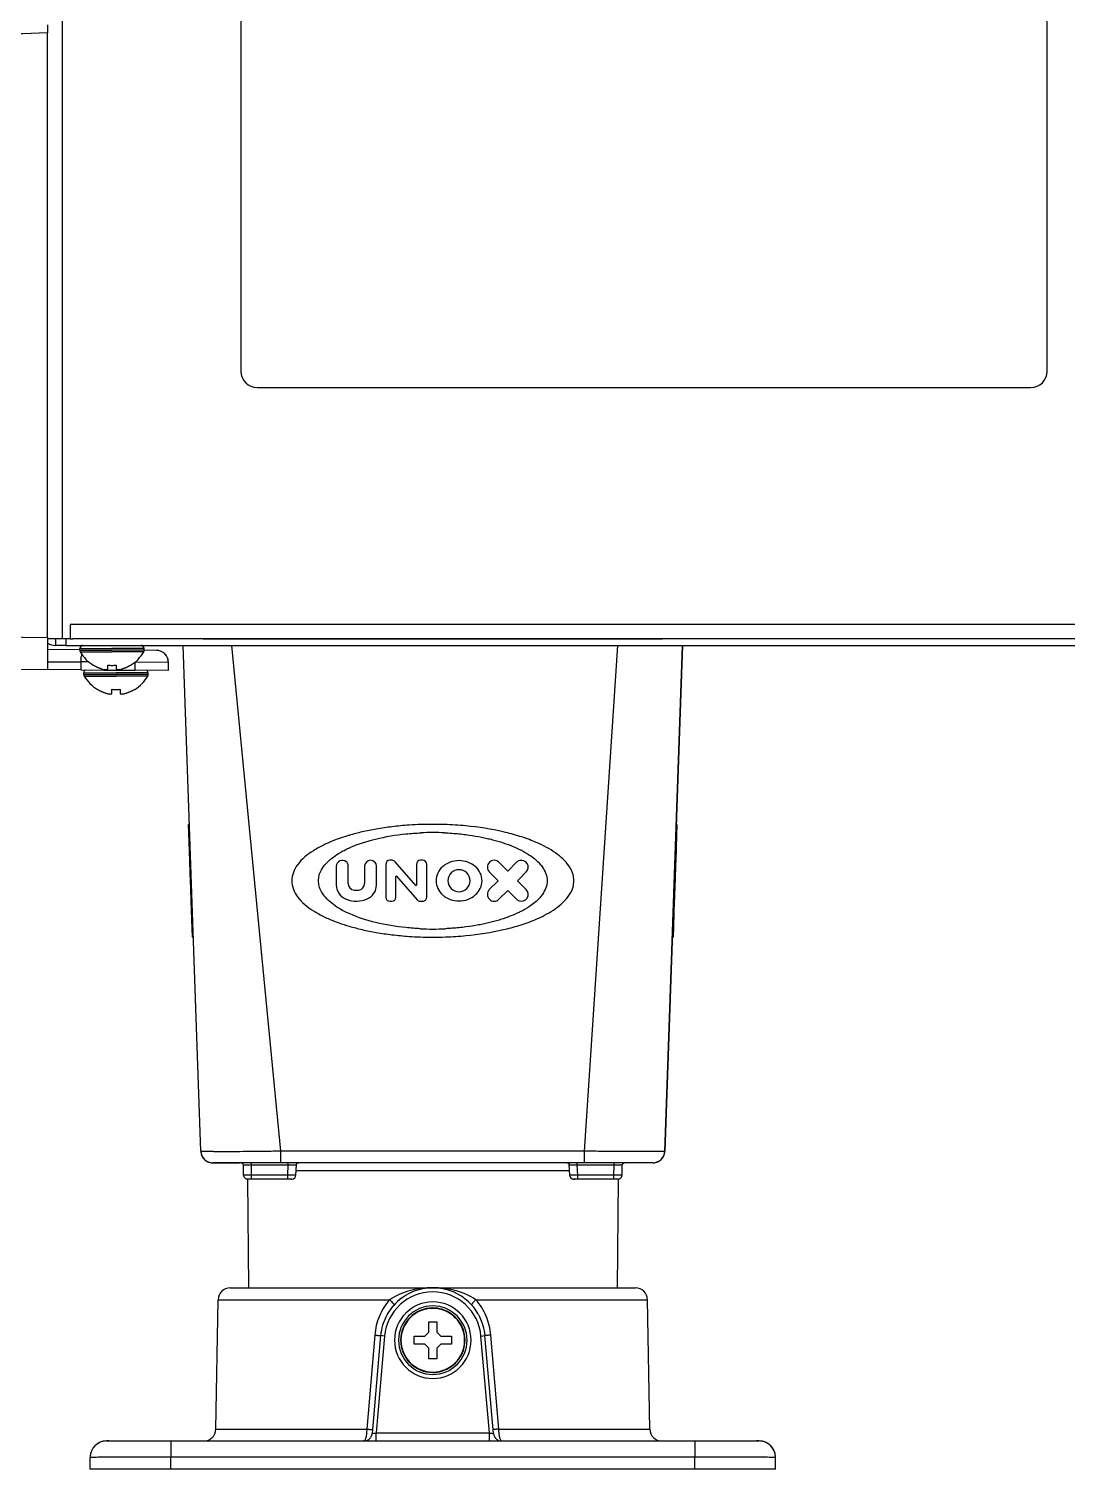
# Model space of a CAD drawing. Header units: millimetres. Extents: x -1584 to 3730, y -1918 to 2655.
# Drawn here: x -1460.1 to -1331.3, y -240.2 to -61.5 of the extents above; entities that cross this region are included whole.
import ezdxf

# ---------------------------------------------------------------- set-up
doc = ezdxf.new("R2010")
doc.units = ezdxf.units.MM
doc.header["$LTSCALE"] = 65.395
doc.layers.get('0').update_dxf_attribs({"linetype": 'CONTINUOUS'})
doc.layers.add('ASSI', color=7, linetype='CONTINUOUS')
doc.layers.add('GEOM', color=7, linetype='CONTINUOUS')

msp = doc.modelspace()

# ---------------------------------------------------------------- linework, layer by layer
at = {"linetype": 'Continuous'}
for p, q in [((-1456.03, 982.35), (-1456.03, -137.15)), ((-1455.03, -135.35), (-1455.03, -137.13)), ((-696.63, -135.35), (-1455.03, -135.35)), ((-1457.03, -137.15), (-1457.83, -137.15)), ((-1456.03, -137.15), (-1457.03, -137.15)), ((-1455.03, -137.15), (-1456.03, -137.15)), ((-1455.03, -137.13), (-1455.03, -137.15)), ((-1438.53, -137.15), (-1454.69, -137.15)), ((-1381.53, -137.15), (-1438.53, -137.15)), ((-823.53, -137.15), (-1381.53, -137.15)), ((-1452.13, -140.43), (-1452.13, -140.39)), ((-1450.33, -140.95), (-1450.33, -140.39)), ((-1449.33, -140.39), (-1449.33, -140.95)), ((-1447.53, -140.39), (-1447.53, -140.43)), ((-1451.63, -143.43), (-1451.63, -143.39)), ((-1449.83, -143.95), (-1449.83, -143.39)), ((-1448.83, -143.39), (-1448.83, -143.95)), ((-1447.03, -143.39), (-1447.03, -143.43)), ((-1411.03, -223.65), (-1410.53, -223.15)), ((-1410.53, -221.85), (-1410.03, -221.85)), ((-1410.53, -222.13), (-1410.53, -221.85)), ((-1410.53, -222.63), (-1410.53, -222.13)), ((-1410.53, -223.15), (-1410.53, -222.63)), ((-1410.03, -221.85), (-1409.53, -221.85)), ((-1409.53, -221.85), (-1409.53, -222.13)), ((-1409.53, -222.13), (-1409.53, -222.63)), ((-1409.53, -222.63), (-1409.53, -223.15)), ((-1409.53, -223.15), (-1409.03, -223.65)), ((-1412.33, -223.65), (-1412.05, -223.65)), ((-1412.33, -224.65), (-1412.33, -223.65)), ((-1412.05, -224.65), (-1412.33, -224.65)), ((-1412.05, -223.65), (-1411.55, -223.65)), ((-1411.55, -224.65), (-1412.05, -224.65)), ((-1411.55, -223.65), (-1411.03, -223.65)), ((-1411.03, -224.65), (-1411.55, -224.65)), ((-1410.53, -225.15), (-1411.03, -224.65)), ((-1410.53, -225.67), (-1410.53, -225.15)), ((-1409.03, -224.65), (-1409.53, -225.15)), ((-1409.53, -225.15), (-1409.53, -225.67)), ((-1409.03, -223.65), (-1408.51, -223.65)), ((-1408.51, -224.65), (-1409.03, -224.65)), ((-1408.51, -223.65), (-1408.01, -223.65)), ((-1408.01, -224.65), (-1408.51, -224.65)), ((-1408.01, -223.65), (-1407.73, -223.65)), ((-1407.73, -224.65), (-1408.01, -224.65)), ((-1407.73, -223.65), (-1407.73, -224.65)), ((-1410.53, -226.17), (-1410.53, -225.67)), ((-1410.53, -226.45), (-1410.53, -226.17)), ((-1410.03, -226.45), (-1410.53, -226.45)), ((-1409.53, -226.45), (-1410.03, -226.45)), ((-1409.53, -225.67), (-1409.53, -226.17)), ((-1409.53, -226.17), (-1409.53, -226.45))]:
    msp.add_line(p, q, dxfattribs=at)
for centre, radius, start, end in [((-1454.69, -134.41), 2.74, 262.7051, 269.9741), ((-1449.65, -136.34), 4.75, 238.4659, 241.0313), ((-1449.65, -136.35), 4.75, 241.0316, 241.9926), ((-1449.65, -136.35), 4.75, 241.9926, 243.3187), ((-1449.65, -136.35), 4.74, 243.3188, 244.4598), ((-1449.65, -136.36), 4.74, 244.4598, 245.4278), ((-1449.65, -136.36), 4.73, 245.4278, 246.6825), ((-1449.66, -136.36), 4.73, 246.6826, 247.4526), ((-1449.66, -136.37), 4.72, 247.4524, 248.9975), ((-1449.66, -136.38), 4.72, 248.9977, 249.4819), ((-1449.67, -136.39), 4.7, 249.4813, 251.5344), ((-1449.67, -136.41), 4.68, 251.535, 252.6227), ((-1449.68, -136.42), 4.67, 252.6228, 253.6051), ((-1449.69, -136.45), 4.64, 253.6036, 255.6824), ((-1450.58, -138.96), 2.01, 262.7256, 264.8598), ((-1450.58, -138.98), 1.98, 264.8627, 265.7144), ((-1450.58, -138.99), 1.97, 265.714, 266.9766), ((-1450.58, -139), 1.96, 266.9771, 268.0037), ((-1450.58, -139.01), 1.95, 268.0037, 269.0738), ((-1450.58, -139.01), 1.95, 269.0741, 270.1995), ((-1450.58, -139.01), 1.95, 270.1995, 271.1541), ((-1450.58, -139.01), 1.95, 271.1545, 272.3767), ((-1450.58, -139), 1.96, 272.3765, 273.2159), ((-1450.58, -138.99), 1.97, 273.2167, 274.6016), ((-1450.58, -138.98), 1.98, 274.6009, 275.2558), ((-1450.59, -138.96), 2.01, 275.2585, 277.2741), ((-1449.83, -136.64), 3.79, 262.4013, 269.9911), ((-1449.83, -136.64), 3.79, 270.0089, 277.5987), ((-1449.08, -138.96), 2.01, 262.7259, 264.7415), ((-1449.08, -138.98), 1.98, 264.7442, 265.3991), ((-1449.08, -138.99), 1.97, 265.3984, 266.7833), ((-1449.08, -139), 1.96, 266.7841, 267.6235), ((-1449.08, -139.01), 1.96, 267.6234, 268.8455), ((-1449.08, -139.01), 1.95, 268.8459, 269.8005), ((-1449.08, -139.01), 1.95, 269.8006, 270.9258), ((-1449.08, -139.01), 1.95, 270.9261, 271.9964), ((-1449.08, -139), 1.96, 271.9964, 273.0228), ((-1449.08, -138.99), 1.97, 273.0233, 274.286), ((-1449.08, -138.98), 1.98, 274.2856, 275.1372), ((-1449.09, -138.96), 2.01, 275.1401, 277.2744), ((-1449.98, -136.45), 4.64, 284.3176, 286.3964), ((-1449.99, -136.42), 4.67, 286.3949, 287.3772), ((-1449.99, -136.41), 4.68, 287.3773, 288.465), ((-1450, -136.39), 4.7, 288.4656, 290.5187), ((-1450, -136.38), 4.72, 290.5181, 291.0023), ((-1450.01, -136.37), 4.72, 291.0025, 292.5476), ((-1450.01, -136.36), 4.73, 292.5474, 293.3174), ((-1450.01, -136.36), 4.73, 293.3175, 294.5722), ((-1450.01, -136.36), 4.74, 294.5722, 295.5402), ((-1450.01, -136.35), 4.74, 295.5402, 296.6812), ((-1450.02, -136.35), 4.75, 296.6813, 298.0074), ((-1450.02, -136.35), 4.75, 298.0074, 298.9684), ((-1450.02, -136.34), 4.75, 298.9687, 301.5341), ((-1449.15, -139.34), 4.75, 238.4659, 241.0313), ((-1449.15, -139.35), 4.75, 241.0316, 241.9926), ((-1449.15, -139.35), 4.75, 241.9926, 243.3187), ((-1449.15, -139.35), 4.74, 243.3188, 244.4598), ((-1449.15, -139.36), 4.74, 244.4598, 245.4278), ((-1449.15, -139.36), 4.73, 245.4278, 246.6825), ((-1449.16, -139.36), 4.73, 246.6826, 247.4526), ((-1449.16, -139.37), 4.72, 247.4524, 248.9975), ((-1449.16, -139.38), 4.72, 248.9977, 249.4819), ((-1449.17, -139.39), 4.7, 249.4813, 251.5344), ((-1449.17, -139.41), 4.68, 251.535, 252.6227), ((-1449.18, -139.42), 4.67, 252.6228, 253.6051), ((-1449.19, -139.45), 4.64, 253.6036, 255.6824), ((-1450.08, -141.96), 2.01, 262.7256, 264.8598), ((-1450.08, -141.98), 1.98, 264.8627, 265.7144), ((-1450.08, -141.99), 1.97, 265.714, 266.9766), ((-1450.08, -142), 1.96, 266.9771, 268.0037), ((-1450.08, -142.01), 1.95, 268.0037, 269.0738), ((-1450.08, -142.01), 1.95, 269.0741, 270.1995), ((-1450.08, -142.01), 1.95, 270.1995, 271.1541), ((-1450.08, -142.01), 1.95, 271.1545, 272.3767), ((-1450.08, -142), 1.96, 272.3765, 273.2159), ((-1450.08, -141.99), 1.97, 273.2167, 274.6016), ((-1450.08, -141.98), 1.98, 274.6009, 275.2558), ((-1450.09, -141.96), 2.01, 275.2585, 277.2741), ((-1449.33, -139.64), 3.79, 262.4013, 269.9911), ((-1449.33, -139.64), 3.79, 270.0089, 277.5987), ((-1448.58, -141.96), 2.01, 262.7259, 264.7415), ((-1448.58, -141.98), 1.98, 264.7442, 265.3991), ((-1448.58, -141.99), 1.97, 265.3984, 266.7833), ((-1448.58, -142), 1.96, 266.7841, 267.6235), ((-1448.58, -142.01), 1.96, 267.6234, 268.8455), ((-1448.58, -142.01), 1.95, 268.8459, 269.8005), ((-1448.58, -142.01), 1.95, 269.8006, 270.9258), ((-1448.58, -142.01), 1.95, 270.9261, 271.9964), ((-1448.58, -142), 1.96, 271.9964, 273.0228), ((-1448.58, -141.99), 1.97, 273.0233, 274.286), ((-1448.58, -141.98), 1.98, 274.2856, 275.1372), ((-1448.59, -141.96), 2.01, 275.1401, 277.2744), ((-1449.48, -139.45), 4.64, 284.3176, 286.3964), ((-1449.49, -139.42), 4.67, 286.3949, 287.3772), ((-1449.49, -139.41), 4.68, 287.3773, 288.465), ((-1449.5, -139.39), 4.7, 288.4656, 290.5187), ((-1449.5, -139.38), 4.72, 290.5181, 291.0023), ((-1449.51, -139.37), 4.72, 291.0025, 292.5476), ((-1449.51, -139.36), 4.73, 292.5474, 293.3174), ((-1449.51, -139.36), 4.73, 293.3175, 294.5722), ((-1449.51, -139.36), 4.74, 294.5722, 295.5402), ((-1449.51, -139.35), 4.74, 295.5402, 296.6812), ((-1449.52, -139.35), 4.75, 296.6813, 298.0074), ((-1449.52, -139.35), 4.75, 298.0074, 298.9684), ((-1449.52, -139.34), 4.75, 298.9687, 301.5341)]:
    msp.add_arc(centre, radius, start, end, dxfattribs=at)
at = {"layer": 'ASSI', "linetype": 'Continuous'}
for p, q in [((-1453.83, -138.55), (-1453.83, -138.35)), ((-1453.83, -138.35), (-1449.83, -138.35)), ((-1453.83, -138.55), (-1449.83, -138.55)), ((-1453.78, -138.75), (-1449.83, -138.75)), ((-1445.83, -138.35), (-1449.83, -138.35)), ((-1445.83, -138.55), (-1449.83, -138.55)), ((-1445.89, -138.75), (-1449.83, -138.75)), ((-1445.83, -138.55), (-1445.83, -138.35)), ((-1453.33, -141.55), (-1453.33, -141.35)), ((-1453.33, -141.35), (-1449.33, -141.35)), ((-1453.33, -141.55), (-1449.33, -141.55)), ((-1453.28, -141.75), (-1449.33, -141.75)), ((-1445.33, -141.35), (-1449.33, -141.35)), ((-1445.33, -141.55), (-1449.33, -141.55)), ((-1445.39, -141.75), (-1449.33, -141.75)), ((-1445.33, -141.55), (-1445.33, -141.35))]:
    msp.add_line(p, q, dxfattribs=at)
for centre, radius, start, end in [((-1453.43, -138.35), 0.4, 90, 180), ((-1453.43, -138.55), 0.4, 180, 210.3012), ((-1449.63, -136.33), 4.8, 210.3012, 238.4026), ((-1450.03, -136.33), 4.8, 301.5974, 329.6988), ((-1446.23, -138.35), 0.4, 0, 90), ((-1446.23, -138.55), 0.4, 329.6988, 360), ((-1452.93, -141.35), 0.4, 115.3118, 180), ((-1449.63, -136.33), 4.8, 238.4026, 238.5421), ((-1450.03, -136.33), 4.8, 301.4579, 301.5974), ((-1445.73, -141.35), 0.4, 0, 47.391), ((-1452.93, -141.55), 0.4, 180, 210.3012), ((-1449.13, -139.33), 4.8, 210.3012, 238.4026), ((-1449.53, -139.33), 4.8, 301.5974, 329.6988), ((-1445.73, -141.55), 0.4, 329.6988, 360), ((-1449.13, -139.33), 4.8, 238.4026, 238.5421), ((-1449.53, -139.33), 4.8, 301.4579, 301.5974), ((-1410.03, -224.15), 4, 90, 270), ((-1410.03, -224.15), 4, 90, 270), ((-1410.03, -224.15), 4, 90, 270), ((-1410.03, -224.15), 3.95, 90, 270), ((-1410.03, -224.15), 4, 73.7272, 90), ((-1410.03, -224.15), 4, 73.6937, 90), ((-1410.03, -224.15), 3.95, 270, 90), ((-1410.03, -224.15), 4, 286.2728, 73.7272), ((-1410.03, -224.15), 4, 286.3063, 73.6937), ((-1410.03, -224.15), 4, 270, 286.2728), ((-1410.03, -224.15), 4, 270, 286.2728), ((-1410.03, -224.15), 4, 270, 286.3063)]:
    msp.add_arc(centre, radius, start, end, dxfattribs=at)
at = {"layer": 'GEOM', "linetype": 'Continuous'}
for p, q in [((-1433.83, -47.95), (-1433.83, -103.95)), ((-1333.83, -103.95), (-1333.83, -47.95)), ((-1457.83, -60.95), (-1457.83, -61.46)), ((-1457.83, -61.46), (-1457.83, -61.97)), ((-1457.83, -63.45), (-1457.83, -61.97)), ((-1457.83, -136.95), (-1457.83, -63.45)), ((-1431.83, -105.95), (-1335.83, -105.95)), ((-1513.86, -136.46), (-1457.83, -136.95)), ((-1457.83, -136.95), (-1457.83, -137.15)), ((-1457.83, -137.15), (-1457.83, -137.64)), ((-1456.83, -137.15), (-1456.83, -137.95)), ((-1455.56, -137.15), (-1455.56, -137.95)), ((-1455.03, -137.15), (-1454.69, -137.15)), ((-1438.53, -137.15), (-1435.02, -137.15)), ((-1435.02, -137.15), (-1387.04, -137.15)), ((-1387.04, -137.15), (-1381.53, -137.15)), ((-1457.83, -137.64), (-1457.83, -138.48)), ((-1453.83, -138.48), (-1457.83, -138.45)), ((-1457.83, -138.48), (-1457.83, -140.95)), ((-1455.56, -137.95), (-1456.83, -137.95)), ((-1455.56, -137.95), (-696.63, -137.95)), ((-1444.32, -138.57), (-1445.83, -138.55)), ((-1438.81, -200.7), (-1441, -137.95)), ((-1428.89, -200.7), (-1434.95, -137.95)), ((-1391.21, -200.7), (-1387.09, -137.95)), ((-1381.25, -200.7), (-1379.06, -137.95)), ((-1379.06, -137.95), (-1381.25, -200.7)), ((-1512.85, -140.47), (-1457.83, -140.95)), ((-1457.83, -139.98), (-1453.7, -139.98)), ((-1453.7, -140.99), (-1457.83, -140.95)), ((-1453.7, -139.98), (-1453.7, -140.99)), ((-1452.71, -139.99), (-1453.7, -139.98)), ((-1453.7, -140.99), (-1450.83, -141.01)), ((-1450.83, -141.01), (-1450.33, -141.02)), ((-1450.33, -141.02), (-1446.96, -141.04)), ((-1446.96, -140.42), (-1446.96, -140.04)), ((-1442.83, -140.07), (-1446.96, -140.04)), ((-1446.96, -141.04), (-1446.96, -140.42)), ((-1442.83, -141.08), (-1446.96, -141.04)), ((-1442.83, -141.08), (-1442.83, -140.07)), ((-1440.29, -161.25), (-1440.33, -160.15)), ((-1440.23, -160.15), (-1440.33, -160.15)), ((-1379.74, -160.15), (-1379.84, -160.15)), ((-1379.74, -160.15), (-1379.78, -161.49)), ((-1440.17, -164.69), (-1440.29, -161.25)), ((-1379.78, -161.49), (-1379.9, -164.72)), ((-1440.17, -164.86), (-1440.17, -164.69)), ((-1440.16, -165.05), (-1440.17, -164.86)), ((-1440.17, -164.86), (-1440.17, -164.86)), ((-1440.13, -165.78), (-1440.16, -165.05)), ((-1440.13, -165.82), (-1440.13, -165.78)), ((-1440.12, -166.06), (-1440.13, -165.82)), ((-1440.12, -166.25), (-1440.12, -166.06)), ((-1422, -165.35), (-1422, -167.66)), ((-1420.52, -167.48), (-1420.52, -165.35)), ((-1418.49, -165.35), (-1418.49, -167.48)), ((-1417.01, -167.66), (-1417.01, -165.35)), ((-1415.87, -165.12), (-1415.87, -169.18)), ((-1415.07, -164.61), (-1415.36, -164.61)), ((-1412.14, -167.72), (-1414.69, -164.79)), ((-1412.06, -165.12), (-1412.06, -167.69)), ((-1411.52, -164.61), (-1411.56, -164.61)), ((-1411.3, -164.61), (-1411.52, -164.61)), ((-1410.79, -169.18), (-1410.79, -165.12)), ((-1403.02, -166.06), (-1401.95, -167.12)), ((-1400.76, -165.92), (-1401.82, -164.86)), ((-1399.63, -164.86), (-1400.7, -165.92)), ((-1399.29, -166.91), (-1398.44, -166.06)), ((-1379.92, -165.46), (-1379.96, -166.7)), ((-1379.91, -165.12), (-1379.92, -165.46)), ((-1379.9, -164.72), (-1379.91, -165.09)), ((-1379.91, -165.09), (-1379.91, -165.12)), ((-1379.91, -165.12), (-1379.91, -165.12)), ((-1440.09, -167.12), (-1440.12, -166.25)), ((-1440.09, -167.15), (-1440.09, -167.12)), ((-1440.08, -167.18), (-1440.09, -167.15)), ((-1439.99, -167.15), (-1440.09, -167.15)), ((-1440.05, -168.06), (-1440.08, -167.18)), ((-1414.6, -169.18), (-1414.6, -166.61)), ((-1414.53, -166.58), (-1411.98, -169.51)), ((-1401.95, -167.18), (-1403.02, -168.24)), ((-1399.5, -167.12), (-1399.29, -166.91)), ((-1399.3, -167.38), (-1399.5, -167.18)), ((-1398.44, -168.24), (-1399.3, -167.38)), ((-1380.08, -167.15), (-1379.98, -167.15)), ((-1380, -167.69), (-1380.01, -168.04)), ((-1379.98, -167.15), (-1380, -167.6)), ((-1380, -167.6), (-1380, -167.66)), ((-1380, -167.66), (-1380, -167.69)), ((-1379.96, -166.7), (-1379.98, -167.15)), ((-1440.05, -168.25), (-1440.05, -168.06)), ((-1440.04, -168.49), (-1440.05, -168.25)), ((-1440.04, -168.52), (-1440.04, -168.49)), ((-1440.01, -169.26), (-1440.04, -168.52)), ((-1440.01, -169.44), (-1440.01, -169.26)), ((-1440, -169.62), (-1440.01, -169.44)), ((-1440.01, -169.44), (-1440.01, -169.44)), ((-1440, -169.65), (-1440, -169.62)), ((-1439.88, -173.09), (-1440, -169.65)), ((-1440, -169.65), (-1440, -169.65)), ((-1415.36, -169.69), (-1415.11, -169.69)), ((-1411.6, -169.69), (-1411.57, -169.69)), ((-1411.57, -169.69), (-1411.3, -169.69)), ((-1401.82, -169.44), (-1400.76, -168.38)), ((-1400.7, -168.38), (-1399.63, -169.44)), ((-1380.07, -169.58), (-1380.18, -172.8)), ((-1380.06, -169.41), (-1380.07, -169.58)), ((-1380.05, -169.22), (-1380.06, -169.41)), ((-1380.06, -169.41), (-1380.06, -169.41)), ((-1380.03, -168.45), (-1380.05, -169.18)), ((-1380.05, -169.18), (-1380.05, -169.18)), ((-1380.05, -169.18), (-1380.05, -169.22)), ((-1380.02, -168.32), (-1380.03, -168.45)), ((-1380.01, -168.04), (-1380.02, -168.32)), ((-1439.84, -174.15), (-1439.88, -173.09)), ((-1380.18, -172.8), (-1380.22, -174.15)), ((-1439.84, -174.15), (-1439.74, -174.15)), ((-1380.32, -174.15), (-1380.22, -174.15)), ((-1391.21, -200.7), (-1428.89, -200.7)), ((-1428.89, -202.15), (-1428.89, -200.7)), ((-1391.21, -202.15), (-1391.21, -200.7)), ((-1437.31, -202.15), (-1434.02, -202.15)), ((-1433.78, -202.15), (-1437.31, -202.15)), ((-1432.53, -202.15), (-1433.78, -202.15)), ((-1433.51, -203.66), (-1433.53, -202.4)), ((-1431.77, -202.15), (-1432.53, -202.15)), ((-1432.53, -202.4), (-1432.53, -202.15)), ((-1432.51, -203.66), (-1432.53, -202.4)), ((-1432.53, -202.4), (-1427.96, -202.4)), ((-1428.01, -203.66), (-1432.51, -203.66)), ((-1432.51, -204.15), (-1432.51, -203.66)), ((-1431.64, -202.15), (-1431.77, -202.15)), ((-1428.89, -202.15), (-1431.64, -202.15)), ((-1391.21, -202.15), (-1428.89, -202.15)), ((-1391.21, -202.15), (-1428.89, -202.15)), ((-1428.01, -203.66), (-1427.96, -202.4)), ((-1428.01, -204.15), (-1428.01, -203.66)), ((-1427.96, -202.4), (-1427.96, -202.15)), ((-1427.01, -203.67), (-1426.96, -202.39)), ((-1411.86, -203.14), (-1426.99, -203.14)), ((-1426.96, -202.39), (-1426.96, -202.39)), ((-1410.03, -203.14), (-1411.86, -203.14)), ((-1408.21, -203.14), (-1410.03, -203.14)), ((-1393.08, -203.14), (-1408.21, -203.14)), ((-1393.05, -203.67), (-1393.11, -202.39)), ((-1393.11, -202.39), (-1393.11, -202.39)), ((-1393.05, -203.67), (-1393.05, -203.67)), ((-1392.11, -202.4), (-1392.11, -202.15)), ((-1392.06, -203.66), (-1392.11, -202.4)), ((-1392.11, -202.4), (-1387.54, -202.4)), ((-1387.56, -203.66), (-1392.06, -203.66)), ((-1392.06, -204.15), (-1392.06, -203.66)), ((-1388.42, -202.15), (-1391.21, -202.15)), ((-1388.32, -202.15), (-1388.42, -202.15)), ((-1387.54, -202.15), (-1388.32, -202.15)), ((-1387.56, -203.66), (-1387.54, -202.4)), ((-1387.56, -204.15), (-1387.56, -203.66)), ((-1386.29, -202.15), (-1387.54, -202.15)), ((-1387.54, -202.4), (-1387.54, -202.15)), ((-1386.56, -203.66), (-1386.54, -202.4)), ((-1382.75, -202.15), (-1386.29, -202.15)), ((-1433.02, -204.15), (-1432.9, -217.65)), ((-1432.51, -204.15), (-1433.01, -204.15)), ((-1428.01, -204.15), (-1432.51, -204.15)), ((-1428.01, -204.15), (-1432.51, -204.15)), ((-1427.51, -204.15), (-1428.01, -204.15)), ((-1427.66, -204.15), (-1427.51, -204.15)), ((-1392.06, -204.15), (-1392.56, -204.15)), ((-1392.56, -204.15), (-1392.41, -204.15)), ((-1387.56, -204.15), (-1392.06, -204.15)), ((-1387.06, -204.15), (-1387.56, -204.15)), ((-1387.05, -204.15), (-1387.17, -217.65)), ((-1435.17, -217.65), (-1434.36, -217.65)), ((-1435.17, -217.65), (-1434.36, -217.65)), ((-1434.36, -217.65), (-1410.03, -217.65)), ((-1434.36, -217.65), (-1410.03, -217.65)), ((-1410.03, -217.65), (-1385.7, -217.65)), ((-1410.03, -217.65), (-1385.7, -217.65)), ((-1385.7, -217.65), (-1385.16, -217.65)), ((-1385.7, -217.65), (-1385.16, -217.65)), ((-1385.16, -217.65), (-1384.9, -217.65)), ((-1385.16, -217.65), (-1384.97, -217.65)), ((-1436.95, -235.18), (-1436.67, -219.12)), ((-1436.67, -219.12), (-1424.44, -219.12)), ((-1424.44, -219.12), (-1424.41, -219.12)), ((-1424.41, -219.12), (-1418.26, -219.12)), ((-1418.26, -219.12), (-1418.23, -219.12)), ((-1418.23, -219.12), (-1415.38, -219.12)), ((-1404.68, -219.12), (-1401.83, -219.12)), ((-1401.83, -219.12), (-1401.81, -219.12)), ((-1401.81, -219.12), (-1395.65, -219.12)), ((-1395.65, -219.12), (-1395.63, -219.12)), ((-1395.63, -219.12), (-1383.4, -219.12)), ((-1383.12, -235.18), (-1383.4, -219.12)), ((-1417.23, -223.51), (-1418.22, -235.18)), ((-1416.51, -223.58), (-1417.57, -235.74)), ((-1416.01, -223.63), (-1417.06, -235.65)), ((-1416.01, -223.63), (-1416.51, -223.58)), ((-1404.06, -223.63), (-1403.56, -223.58)), ((-1403, -235.65), (-1404.06, -223.63)), ((-1402.49, -235.74), (-1403.56, -223.58)), ((-1401.85, -235.18), (-1402.83, -223.51)), ((-1436.95, -235.18), (-1428.03, -235.18)), ((-1428.03, -235.18), (-1428.01, -235.18)), ((-1428.01, -235.18), (-1424.03, -235.18)), ((-1424.03, -235.18), (-1418.22, -235.18)), ((-1417.06, -235.65), (-1403, -235.65)), ((-1417.06, -236.65), (-1417.06, -235.65)), ((-1403, -236.65), (-1403, -235.65)), ((-1401.85, -235.18), (-1396.03, -235.18)), ((-1396.03, -235.18), (-1392.05, -235.18)), ((-1392.05, -235.18), (-1392.03, -235.18)), ((-1392.03, -235.18), (-1383.12, -235.18)), ((-1450.53, -236.65), (-1442.53, -236.65)), ((-1450.21, -236.65), (-1450.53, -236.65)), ((-1450.21, -236.65), (-1449.58, -236.65)), ((-1442.53, -236.65), (-1418.57, -236.65)), ((-1442.53, -236.65), (-1377.53, -236.65)), ((-1442.53, -236.65), (-1442.53, -238.62)), ((-1418.57, -236.65), (-1401.5, -236.65)), ((-1401.5, -236.65), (-1377.53, -236.65)), ((-1377.53, -236.65), (-1369.53, -236.65)), ((-1377.53, -236.65), (-1377.53, -238.62)), ((-1370.48, -236.65), (-1369.86, -236.65)), ((-1369.53, -236.65), (-1369.86, -236.65)), ((-1452.53, -240.15), (-1452.53, -238.65)), ((-1452.53, -240.15), (-1452.53, -238.65)), ((-1442.53, -240.15), (-1442.53, -238.62)), ((-1442.53, -238.62), (-1377.53, -238.62)), ((-1377.53, -240.15), (-1377.53, -238.62)), ((-1367.53, -240.15), (-1367.53, -238.65)), ((-1442.53, -240.15), (-1452.53, -240.15)), ((-1377.53, -240.15), (-1442.53, -240.15)), ((-1367.53, -240.15), (-1377.53, -240.15))]:
    msp.add_line(p, q, dxfattribs=at)
for points in [[(-1409.63, -167.15), (-1409.63, -167.15), (-1409.63, -167.15), (-1409.63, -167.15)], [(-1426.96, -202.39), (-1426.95, -202.33), (-1426.9, -202.24), (-1426.81, -202.17), (-1426.71, -202.15)], [(-1393.36, -202.15), (-1393.25, -202.17), (-1393.17, -202.24), (-1393.12, -202.33), (-1393.11, -202.39)]]:
    msp.add_lwpolyline(points, dxfattribs=at)
for centre, radius, start, end in [((-1431.83, -103.95), 2, 180, 270), ((-1335.83, -103.95), 2, 270, 360), ((-1456.83, -136.15), 1.8, 236.2028, 270), ((-1444.33, -140.07), 1.5, 360, 89.4955), ((-1444.33, -140.07), 1.5, 59.6673, 89.5), ((-1444.33, -140.07), 1.5, 43.7865, 59.6673), ((-1444.33, -140.07), 1.5, 29.8339, 43.7865), ((-1444.33, -140.07), 1.5, 0, 29.8339), ((-1451.17, -139.91), 2.53, 172.6722, 181.6294), ((-1410.03, -203.93), 43.78, 88.1051, 91.9045), ((-1410.03, -194.75), 33.58, 87.5041, 92.4884), ((-1421.26, -165.35), 0.74, 49.8262, 180.0001), ((-1421.26, -165.35), 0.74, 0, 49.8262), ((-1417.75, -165.35), 0.74, 0, 180), ((-1415.36, -165.12), 0.508, 90, 180), ((-1415.07, -165.12), 0.508, 41, 90), ((-1411.56, -165.12), 0.508, 90, 180), ((-1411.3, -165.12), 0.508, 0, 90), ((-1406.78, -167.15), 1.37, 0, 180), ((-1402.42, -165.46), 0.846, 45, 225), ((-1400.73, -165.89), 0.0423, 225, 315), ((-1399.04, -165.46), 0.846, 106.5563, 135.0003), ((-1399.04, -165.46), 0.846, 315, 106.5563), ((-1420.1, -167.66), 1.9, 180, 246.4218), ((-1419.68, -167.48), 0.846, 180, 262.3377), ((-1419.34, -167.48), 0.846, 277.6627, 360), ((-1418.92, -167.66), 1.9, 293.5782, 360), ((-1414.56, -166.61), 0.0423, 41, 180), ((-1412.11, -167.69), 0.0423, 220.9989, 360), ((-1406.78, -167.15), 1.37, 180, 360), ((-1401.98, -167.15), 0.0423, 315, 44.9987), ((-1399.47, -167.15), 0.0423, 135, 224.9987), ((-1419.51, -166.3), 3.38, 246.4218, 248.4023), ((-1419.51, -166.3), 3.38, 248.4023, 293.5782), ((-1419.51, -166.22), 2.11, 262.3377, 277.6624), ((-1415.36, -169.18), 0.508, 180.0003, 270), ((-1415.11, -169.18), 0.508, 270, 360), ((-1411.6, -169.18), 0.508, 221, 270), ((-1411.3, -169.18), 0.508, 270, 0.0001), ((-1402.42, -168.84), 0.846, 135, 315), ((-1400.73, -168.41), 0.0423, 45, 135), ((-1399.04, -168.84), 0.846, 225.0006, 250.3584), ((-1399.04, -168.84), 0.846, 250.3584, 45), ((-1410.03, -139.57), 33.57, 267.3327, 272.6739), ((-1410.03, -130.39), 43.76, 267.9356, 272.0555), ((-1437.31, -200.65), 1.5, 182, 270), ((-1437.31, -200.65), 1.5, 182, 199.5998), ((-1437.31, -200.65), 1.5, 199.5998, 206.1425), ((-1437.31, -200.65), 1.5, 206.1425, 217.1997), ((-1437.31, -200.65), 1.5, 217.1997, 225.5929), ((-1437.31, -200.65), 1.5, 225.5929, 234.7996), ((-1437.31, -200.65), 1.5, 234.7996, 245.0651), ((-1382.75, -200.65), 1.5, 270.0005, 358), ((-1382.75, -200.65), 1.5, 294.9369, 305.1999), ((-1382.75, -200.65), 1.5, 305.1999, 314.4097), ((-1382.75, -200.65), 1.5, 314.4097, 322.7999), ((-1382.75, -200.65), 1.5, 322.7999, 333.8607), ((-1382.75, -200.65), 1.5, 333.8607, 340.4), ((-1382.75, -200.65), 1.5, 340.4, 358), ((-1437.31, -200.65), 1.5, 245.0651, 252.3995), ((-1437.31, -200.65), 1.5, 252.3995, 269.9994), ((-1434.02, -203.15), 1, 72.1, 90), ((-1433.78, -202.4), 0.25, 60.3312, 90), ((-1433.78, -202.4), 0.25, 1.0003, 90.0181), ((-1434.02, -203.15), 1, 62.1385, 72.1), ((-1433.78, -202.4), 0.25, 44.3787, 60.3312), ((-1433.78, -202.4), 0.25, 30.6648, 44.3787), ((-1433.78, -202.4), 0.25, 1, 30.6648), ((-1433.78, -202.4), 0.25, 1, 30.6648), ((-1433.78, -202.4), 0.25, 1.0002, 30.6717), ((-1433.01, -203.65), 0.5, 181, 203.2504), ((-1433.01, -203.65), 0.5, 181, 203.2492), ((-1433.01, -203.65), 0.5, 181, 203.2504), ((-1433.01, -203.65), 0.5, 181, 203.2495), ((-1427.51, -203.65), 0.5, 270, 357.587), ((-1392.56, -203.65), 0.5, 182.4136, 270), ((-1387.06, -203.65), 0.5, 336.7497, 359), ((-1387.06, -203.65), 0.5, 336.7505, 359), ((-1387.06, -203.65), 0.5, 336.7497, 359), ((-1387.06, -203.65), 0.5, 336.7508, 359), ((-1386.29, -202.4), 0.25, 90, 179), ((-1386.29, -202.4), 0.25, 149.3283, 178.9998), ((-1386.29, -202.4), 0.25, 149.3346, 179), ((-1386.29, -202.4), 0.25, 149.3258, 178.9997), ((-1386.04, -203.15), 1, 107.9, 117.8615), ((-1386.29, -202.4), 0.25, 135.6122, 149.3283), ((-1386.29, -202.4), 0.25, 119.6574, 135.6122), ((-1386.29, -202.4), 0.25, 89.9879, 119.6574), ((-1386.04, -203.15), 1, 90, 107.9), ((-1382.75, -200.65), 1.5, 270, 287.6), ((-1382.75, -200.65), 1.5, 287.6, 294.9369), ((-1433.01, -203.65), 0.5, 203.2504, 212.3256), ((-1433.01, -203.65), 0.5, 203.2492, 212.3242), ((-1433.01, -203.65), 0.5, 203.2504, 212.3256), ((-1433.01, -203.65), 0.5, 203.2495, 212.3258), ((-1433.01, -203.65), 0.5, 212.3256, 225.5005), ((-1433.01, -203.65), 0.5, 212.3242, 225.4985), ((-1433.01, -203.65), 0.5, 212.3256, 225.5005), ((-1433.01, -203.65), 0.5, 212.3258, 225.4989), ((-1433.01, -203.65), 0.5, 225.5005, 237.918), ((-1433.01, -203.65), 0.5, 225.4985, 237.9157), ((-1433.01, -203.65), 0.5, 225.5005, 237.918), ((-1433.01, -203.65), 0.5, 225.4989, 237.9174), ((-1433.01, -203.65), 0.5, 237.918, 247.7504), ((-1433.01, -203.65), 0.5, 237.9157, 247.7478), ((-1433.01, -203.65), 0.5, 237.918, 247.7504), ((-1433.01, -203.65), 0.5, 237.9174, 247.7484), ((-1433.01, -203.65), 0.5, 247.7504, 270), ((-1433.01, -203.65), 0.5, 247.7478, 269.9972), ((-1433.01, -203.65), 0.5, 247.7504, 270), ((-1433.01, -203.65), 0.5, 247.7484, 269.998), ((-1387.06, -203.65), 0.5, 270, 292.2497), ((-1387.06, -203.65), 0.5, 270.002, 292.2516), ((-1387.06, -203.65), 0.5, 270, 292.2497), ((-1387.06, -203.65), 0.5, 270.0028, 292.2522), ((-1387.06, -203.65), 0.5, 292.2497, 302.081), ((-1387.06, -203.65), 0.5, 292.2516, 302.0826), ((-1387.06, -203.65), 0.5, 292.2497, 302.081), ((-1387.06, -203.65), 0.5, 292.2522, 302.0843), ((-1387.06, -203.65), 0.5, 302.081, 314.4996), ((-1387.06, -203.65), 0.5, 302.0826, 314.5011), ((-1387.06, -203.65), 0.5, 302.081, 314.4996), ((-1387.06, -203.65), 0.5, 302.0843, 314.5015), ((-1387.06, -203.65), 0.5, 314.4996, 327.6731), ((-1387.06, -203.65), 0.5, 314.5011, 327.6742), ((-1387.06, -203.65), 0.5, 314.4996, 327.6731), ((-1387.06, -203.65), 0.5, 314.5015, 327.6758), ((-1387.06, -203.65), 0.5, 327.6731, 336.7497), ((-1387.06, -203.65), 0.5, 327.6742, 336.7505), ((-1387.06, -203.65), 0.5, 327.6731, 336.7497), ((-1387.06, -203.65), 0.5, 327.6758, 336.7508), ((-1435.17, -219.15), 1.5, 90, 179), ((-1410.03, -224.15), 6.5, 102.9512, 113.5455), ((-1410.03, -224.15), 6.5, 102.9151, 113.492), ((-1410.03, -224.15), 6.5, 101.091, 102.9512), ((-1410.03, -224.15), 6.5, 101.024, 102.9151), ((-1410.03, -224.15), 6.5, 90, 101.091), ((-1410.03, -224.15), 6.5, 90, 101.024), ((-1410.03, -224.15), 6.5, 78.8961, 90), ((-1410.03, -224.15), 6.5, 75.9481, 78.8961), ((-1410.03, -224.15), 6.5, 67.3208, 75.9481), ((-1410.03, -224.15), 6.5, 67.2411, 75.8759), ((-1384.9, -219.15), 1.5, 1, 90), ((-1410.03, -224.15), 6, 5, 175), ((-1410.03, -224.15), 6.5, 126.9076, 138.3113), ((-1410.03, -224.15), 6.5, 137.7409, 138.339), ((-1410.03, -224.15), 6.5, 126.9431, 137.7409), ((-1410.03, -224.15), 4.75, 0, 180), ((-1410.03, -224.15), 6.5, 125.8598, 126.9431), ((-1410.03, -224.15), 6.5, 125.8061, 126.9076), ((-1410.03, -224.15), 6.5, 115.0434, 125.8061), ((-1410.03, -224.15), 6.5, 113.5455, 115.0833), ((-1410.03, -224.15), 6.5, 113.492, 115.0434), ((-1410.03, -224.15), 6.5, 64.8443, 67.3208), ((-1410.03, -224.15), 6.5, 54.2916, 64.8443), ((-1410.03, -224.15), 6.5, 52.4283, 54.2916), ((-1410.03, -224.15), 6.5, 41.7874, 52.4283), ((-1410.03, -224.15), 6.5, 41.7835, 42.2591), ((-1410.03, -224.15), 6.5, 151.2493, 162.2303), ((-1410.03, -224.15), 6.5, 151.234, 162.2368), ((-1410.03, -224.15), 6.5, 150.3472, 151.2493), ((-1410.03, -224.15), 6.5, 150.3187, 151.234), ((-1410.03, -224.15), 6.5, 139.163, 150.3472), ((-1410.03, -224.15), 6.5, 139.1143, 150.3187), ((-1410.03, -224.15), 6.5, 138.339, 139.163), ((-1410.03, -224.15), 6.5, 138.3113, 139.1143), ((-1410.03, -224.15), 4.25, 0, 180), ((-1410.03, -224.15), 6.5, 39.8442, 41.7835), ((-1410.03, -224.15), 6.5, 39.8392, 41.7874), ((-1410.03, -224.15), 6.5, 30.7502, 39.8392), ((-1410.03, -224.15), 6.5, 27.2083, 30.7502), ((-1410.03, -224.15), 6.5, 19.2912, 27.2083), ((-1410.03, -224.15), 6.5, 163.2973, 175), ((-1410.03, -224.15), 6.5, 163.3036, 175), ((-1410.03, -224.15), 6.5, 162.2303, 163.2973), ((-1410.03, -224.15), 6.5, 162.2368, 163.3036), ((-1410.03, -224.15), 6.5, 15.9588, 19.2912), ((-1410.03, -224.15), 6.5, 5, 15.9662), ((-1410.03, -224.15), 6.5, 5, 15.9588), ((-1410.03, -224.15), 4.75, 180, 360), ((-1410.03, -224.15), 4.25, 180, 360), ((-1438.45, -235.15), 1.5, 270, 359), ((-1418.57, -235.65), 1, 333.7498, 355), ((-1418.57, -235.65), 1, 333.7501, 355), ((-1401.5, -235.65), 1, 185.0011, 206.2509), ((-1401.5, -235.65), 1, 185, 206.2499), ((-1381.62, -235.15), 1.5, 181, 270), ((-1450.53, -238.65), 2, 90.0002, 180), ((-1450.53, -238.65), 2, 146.5502, 158.0128), ((-1450.53, -238.65), 2, 140.4198, 146.5502), ((-1450.53, -238.65), 2, 129.5802, 140.4198), ((-1450.53, -238.65), 2, 123.4498, 129.5802), ((-1450.53, -238.65), 2, 111.9872, 123.4498), ((-1450.53, -238.65), 2, 106.682, 111.9872), ((-1450.53, -238.65), 2, 90, 106.682), ((-1418.57, -235.65), 1, 269.9995, 291.2496), ((-1418.57, -235.65), 1, 291.2496, 300.6436), ((-1418.57, -235.65), 1, 300.6436, 312.4997), ((-1418.57, -235.65), 1, 312.4997, 325.0731), ((-1418.57, -235.65), 1, 325.0731, 333.7498), ((-1418.57, -235.65), 1, 325.0734, 333.7501), ((-1401.5, -235.65), 1, 206.2509, 215.6157), ((-1401.5, -235.65), 1, 206.2499, 215.6148), ((-1401.5, -235.65), 1, 215.6148, 227.4998), ((-1401.5, -235.65), 1, 227.4998, 240.0408), ((-1401.5, -235.65), 1, 240.0408, 248.7499), ((-1401.5, -235.65), 1, 248.7499, 270), ((-1369.53, -238.65), 2, 0, 90), ((-1369.53, -238.65), 2, 73.318, 90), ((-1369.53, -238.65), 2, 68.0128, 73.318), ((-1369.53, -238.65), 2, 56.5502, 68.0128), ((-1369.53, -238.65), 2, 50.4198, 56.5502), ((-1369.53, -238.65), 2, 39.5802, 50.4198), ((-1369.53, -238.65), 2, 33.4498, 39.5802), ((-1369.53, -238.65), 2, 21.9872, 33.4498), ((-1450.53, -238.65), 2, 163.318, 180), ((-1450.53, -238.65), 2, 158.0128, 163.318), ((-1369.53, -238.65), 2, 16.682, 21.9872), ((-1369.53, -238.65), 2, 0, 16.682)]:
    msp.add_arc(centre, radius, start, end, dxfattribs=at)
for points, knots in [([(-1457.83, -61.97), (-1463.29, -62.15), (-1474.2, -62.42), (-1496.04, -62.69), (-1512.42, -62.92), (-1523.33, -63.41)], [0, 0, 0, 0, 0.250005, 0.500009, 1, 1, 1, 1]), ([(-1453.68, -139.59), (-1453.66, -139.45), (-1453.62, -139.28), (-1453.56, -139.11), (-1453.55, -139.07)], [0, 0, 0, 0, 0.769579, 1, 1, 1, 1]), ([(-1411.48, -160.17), (-1411.98, -160.19), (-1413.19, -160.25), (-1415.04, -160.43), (-1416.7, -160.67), (-1417.92, -160.9), (-1418.78, -161.08), (-1419.6, -161.29), (-1420.28, -161.47), (-1420.69, -161.6), (-1420.82, -161.64)], [0, 0, 0, 0, 0.157659, 0.382572, 0.58963, 0.685921, 0.777243, 0.866283, 0.955457, 1, 1, 1, 1]), ([(-1399.25, -161.64), (-1399.92, -161.43), (-1402.12, -160.84), (-1405.24, -160.36), (-1407.69, -160.2), (-1408.58, -160.17)], [0, 0, 0, 0, 0.222615, 0.719095, 1, 1, 1, 1]), ([(-1423.26, -162.56), (-1423.34, -162.6), (-1423.88, -162.86), (-1425.18, -163.57), (-1426.86, -164.88), (-1427.53, -166.45), (-1427.53, -167.15)], [0, 0, 0, 0, 0.04125, 0.275012, 0.678544, 1, 1, 1, 1]), ([(-1420.82, -161.64), (-1421.22, -161.76), (-1422.04, -162.04), (-1422.85, -162.38), (-1423.26, -162.56)], [0, 0, 0, 0, 0.48085, 1, 1, 1, 1]), ([(-1420.81, -163.26), (-1420.64, -163.18), (-1419.46, -162.63), (-1416.99, -161.85), (-1414.01, -161.36), (-1412.12, -161.23), (-1411.49, -161.2)], [0, 0, 0, 0, 0.057408, 0.407118, 0.80488, 1, 1, 1, 1]), ([(-1408.57, -161.2), (-1408.26, -161.21), (-1407.38, -161.26), (-1405.97, -161.4), (-1404.63, -161.61), (-1403.64, -161.81), (-1402.95, -161.96), (-1402.28, -162.14), (-1401.4, -162.39), (-1400.39, -162.75), (-1399.61, -163.09), (-1399.26, -163.26)], [0, 0, 0, 0, 0.096488, 0.276509, 0.442355, 0.519536, 0.592779, 0.664239, 0.735865, 0.878106, 1, 1, 1, 1]), ([(-1396.81, -162.56), (-1396.99, -162.48), (-1397.79, -162.13), (-1398.6, -161.84), (-1399.25, -161.64)], [0, 0, 0, 0, 0.227638, 1, 1, 1, 1]), ([(-1392.53, -167.15), (-1392.53, -166.89), (-1392.61, -166.33), (-1393.16, -165.11), (-1394.58, -163.73), (-1396.02, -162.93), (-1396.81, -162.56)], [0, 0, 0, 0, 0.1198, 0.254861, 0.60223, 1, 1, 1, 1]), ([(-1423.28, -165.01), (-1423.06, -164.78), (-1422.3, -164.09), (-1421.43, -163.56), (-1420.81, -163.26)], [0, 0, 0, 0, 0.313765, 1, 1, 1, 1]), ([(-1399.26, -163.26), (-1399.21, -163.28), (-1398.79, -163.49), (-1397.92, -164), (-1397.15, -164.6), (-1396.79, -165.01)], [0, 0, 0, 0, 0.051563, 0.465079, 1, 1, 1, 1]), ([(-1424.21, -167.15), (-1424.21, -166.93), (-1424.15, -166.45), (-1423.84, -165.71), (-1423.49, -165.25), (-1423.28, -165.01)], [0, 0, 0, 0, 0.282762, 0.599317, 1, 1, 1, 1]), ([(-1408.54, -165.19), (-1408.63, -165.25), (-1408.98, -165.52), (-1409.47, -166.15), (-1409.63, -166.82), (-1409.63, -167.15)], [0, 0, 0, 0, 0.13782, 0.577461, 1, 1, 1, 1]), ([(-1403.92, -167.15), (-1403.92, -166.82), (-1404.08, -166.15), (-1404.73, -165.32), (-1405.67, -164.78), (-1406.78, -164.59), (-1407.77, -164.76), (-1408.33, -165.05), (-1408.54, -165.19)], [0, 0, 0, 0, 0.162094, 0.330751, 0.508275, 0.691811, 0.875347, 1, 1, 1, 1]), ([(-1396.79, -165.01), (-1396.66, -165.15), (-1396.17, -165.77), (-1395.85, -166.56), (-1395.85, -167.15)], [0, 0, 0, 0, 0.241033, 1, 1, 1, 1]), ([(-1427.53, -167.15), (-1427.53, -167.85), (-1426.86, -169.42), (-1425.18, -170.73), (-1423.91, -171.43), (-1423.39, -171.67), (-1423.34, -171.7)], [0, 0, 0, 0, 0.325823, 0.734844, 0.971786, 1, 1, 1, 1]), ([(-1423.32, -169.24), (-1423.52, -169.02), (-1423.84, -168.57), (-1424.15, -167.85), (-1424.21, -167.37), (-1424.21, -167.15)], [0, 0, 0, 0, 0.386646, 0.710619, 1, 1, 1, 1]), ([(-1409.63, -167.15), (-1409.63, -167.48), (-1409.47, -168.15), (-1408.98, -168.79), (-1408.61, -169.07), (-1408.51, -169.14)], [0, 0, 0, 0, 0.414827, 0.846454, 1, 1, 1, 1]), ([(-1408.51, -169.14), (-1408.31, -169.27), (-1407.76, -169.54), (-1406.78, -169.71), (-1405.67, -169.52), (-1404.73, -168.98), (-1404.08, -168.15), (-1403.92, -167.48), (-1403.92, -167.15)], [0, 0, 0, 0, 0.11837, 0.303224, 0.488077, 0.666875, 0.836743, 1, 1, 1, 1]), ([(-1395.85, -167.15), (-1395.85, -167.74), (-1396.16, -168.51), (-1396.64, -169.12), (-1396.75, -169.25)], [0, 0, 0, 0, 0.777282, 1, 1, 1, 1]), ([(-1396.73, -171.7), (-1395.96, -171.34), (-1394.56, -170.55), (-1393.16, -169.19), (-1392.61, -167.97), (-1392.53, -167.41), (-1392.53, -167.15)], [0, 0, 0, 0, 0.38951, 0.741645, 0.87856, 1, 1, 1, 1]), ([(-1420.74, -171.07), (-1421.39, -170.76), (-1422.3, -170.22), (-1423.09, -169.5), (-1423.32, -169.24)], [0, 0, 0, 0, 0.682017, 1, 1, 1, 1]), ([(-1396.75, -169.25), (-1397.12, -169.68), (-1397.9, -170.29), (-1398.81, -170.82), (-1399.26, -171.04), (-1399.33, -171.07)], [0, 0, 0, 0, 0.530253, 0.926618, 1, 1, 1, 1]), ([(-1411.6, -173.1), (-1412.19, -173.07), (-1414.04, -172.93), (-1416.99, -172.45), (-1419.43, -171.68), (-1420.59, -171.14), (-1420.74, -171.07)], [0, 0, 0, 0, 0.187834, 0.593214, 0.949621, 1, 1, 1, 1]), ([(-1399.33, -171.07), (-1399.66, -171.23), (-1400.41, -171.56), (-1401.4, -171.91), (-1402.28, -172.16), (-1402.95, -172.34), (-1403.64, -172.49), (-1404.63, -172.69), (-1405.97, -172.9), (-1407.35, -173.03), (-1408.19, -173.08), (-1408.47, -173.1)], [0, 0, 0, 0, 0.116158, 0.261112, 0.334104, 0.406927, 0.481566, 0.560219, 0.729227, 0.912681, 1, 1, 1, 1]), ([(-1423.34, -171.7), (-1422.9, -171.9), (-1422.04, -172.26), (-1421.16, -172.56), (-1420.72, -172.69)], [0, 0, 0, 0, 0.515491, 1, 1, 1, 1]), ([(-1420.72, -172.69), (-1420.62, -172.72), (-1420.25, -172.84), (-1419.6, -173.01), (-1418.78, -173.22), (-1417.92, -173.4), (-1416.7, -173.63), (-1415.04, -173.87), (-1413.23, -174.04), (-1412.06, -174.11), (-1411.61, -174.12)], [0, 0, 0, 0, 0.034698, 0.126018, 0.217202, 0.310723, 0.409331, 0.621374, 0.851702, 1, 1, 1, 1]), ([(-1408.46, -174.12), (-1407.61, -174.09), (-1405.2, -173.93), (-1402.15, -173.46), (-1399.98, -172.89), (-1399.34, -172.69)], [0, 0, 0, 0, 0.274518, 0.782934, 1, 1, 1, 1]), ([(-1399.34, -172.69), (-1398.67, -172.48), (-1397.79, -172.17), (-1396.94, -171.8), (-1396.73, -171.7)], [0, 0, 0, 0, 0.755976, 1, 1, 1, 1]), ([(-1428.89, -200.7), (-1429.53, -200.71), (-1430.8, -200.73), (-1432.64, -200.75), (-1434.09, -200.76), (-1435.17, -200.76), (-1435.89, -200.76), (-1436.54, -200.76), (-1437.12, -200.76), (-1437.62, -200.75), (-1438.03, -200.75), (-1438.32, -200.74), (-1438.51, -200.73), (-1438.62, -200.73), (-1438.7, -200.72), (-1438.76, -200.72), (-1438.79, -200.71), (-1438.81, -200.71), (-1438.81, -200.7)], [0, 0, 0, 0, 0.195063, 0.382654, 0.555578, 0.634412, 0.707121, 0.773005, 0.831421, 0.881814, 0.923704, 0.9567, 0.969766, 0.980506, 0.988896, 0.994923, 0.998594, 1, 1, 1, 1]), ([(-1381.25, -200.7), (-1381.25, -200.71), (-1381.28, -200.71), (-1381.31, -200.71), (-1381.37, -200.72), (-1381.45, -200.72), (-1381.56, -200.72), (-1381.75, -200.73), (-1382.04, -200.73), (-1382.46, -200.74), (-1382.96, -200.74), (-1383.54, -200.74), (-1384.19, -200.74), (-1384.91, -200.74), (-1385.99, -200.74), (-1387.45, -200.73), (-1389.29, -200.72), (-1390.56, -200.71), (-1391.21, -200.7)], [0, 0, 0, 0, 0.001308, 0.004952, 0.010972, 0.019365, 0.030117, 0.043199, 0.076234, 0.118163, 0.168589, 0.227028, 0.292922, 0.365629, 0.444454, 0.617351, 0.804928, 1, 1, 1, 1]), ([(-1433.53, -202.4), (-1433.53, -202.39), (-1433.52, -202.4), (-1433.51, -202.39), (-1433.48, -202.4), (-1433.45, -202.39), (-1433.41, -202.39), (-1433.34, -202.39), (-1433.23, -202.39), (-1433.08, -202.39), (-1432.84, -202.39), (-1432.66, -202.4), (-1432.53, -202.4)], [0, 0, 0, 0, 0.004834, 0.019234, 0.043054, 0.076118, 0.118077, 0.168505, 0.292893, 0.444393, 0.617261, 1, 1, 1, 1]), ([(-1432.51, -203.66), (-1432.63, -203.66), (-1432.82, -203.66), (-1433.05, -203.66), (-1433.2, -203.66), (-1433.31, -203.66), (-1433.39, -203.66), (-1433.43, -203.66), (-1433.46, -203.66), (-1433.49, -203.66), (-1433.5, -203.66), (-1433.51, -203.66), (-1433.51, -203.66)], [0, 0, 0, 0, 0.382667, 0.555493, 0.706962, 0.83134, 0.881772, 0.92374, 0.956817, 0.980658, 0.995091, 1, 1, 1, 1]), ([(-1427.01, -203.67), (-1427.01, -203.67), (-1427.02, -203.67), (-1427.03, -203.67), (-1427.06, -203.67), (-1427.09, -203.67), (-1427.13, -203.67), (-1427.2, -203.67), (-1427.31, -203.67), (-1427.46, -203.67), (-1427.7, -203.67), (-1427.88, -203.66), (-1428.01, -203.66)], [0, 0, 0, 0, 0.004909, 0.019313, 0.043185, 0.076278, 0.118231, 0.168683, 0.293078, 0.444524, 0.617359, 1, 1, 1, 1]), ([(-1427.96, -202.4), (-1427.83, -202.39), (-1427.64, -202.39), (-1427.41, -202.39), (-1427.26, -202.39), (-1427.15, -202.39), (-1427.08, -202.39), (-1427.04, -202.39), (-1427, -202.39), (-1426.98, -202.39), (-1426.97, -202.39), (-1426.96, -202.39), (-1426.96, -202.39)], [0, 0, 0, 0, 0.382597, 0.55545, 0.707009, 0.831435, 0.881909, 0.923896, 0.956951, 0.980797, 0.995205, 1, 1, 1, 1]), ([(-1393.11, -202.39), (-1393.11, -202.39), (-1393.1, -202.39), (-1393.09, -202.39), (-1393.06, -202.39), (-1393.03, -202.39), (-1392.99, -202.39), (-1392.92, -202.39), (-1392.81, -202.39), (-1392.66, -202.39), (-1392.42, -202.39), (-1392.24, -202.39), (-1392.11, -202.4)], [0, 0, 0, 0, 0.004795, 0.019204, 0.043051, 0.076106, 0.118094, 0.16857, 0.292995, 0.444555, 0.617408, 1, 1, 1, 1]), ([(-1392.06, -203.66), (-1392.18, -203.66), (-1392.37, -203.67), (-1392.6, -203.67), (-1392.75, -203.67), (-1392.86, -203.67), (-1392.93, -203.67), (-1392.98, -203.67), (-1393.01, -203.67), (-1393.03, -203.67), (-1393.04, -203.67), (-1393.05, -203.67), (-1393.05, -203.67)], [0, 0, 0, 0, 0.382539, 0.555339, 0.706767, 0.831164, 0.881627, 0.923597, 0.956712, 0.980614, 0.995051, 1, 1, 1, 1]), ([(-1386.56, -203.66), (-1386.56, -203.66), (-1386.57, -203.66), (-1386.58, -203.66), (-1386.61, -203.66), (-1386.64, -203.66), (-1386.68, -203.66), (-1386.75, -203.66), (-1386.86, -203.66), (-1387.01, -203.66), (-1387.25, -203.66), (-1387.43, -203.66), (-1387.56, -203.66)], [0, 0, 0, 0, 0.004898, 0.019333, 0.043182, 0.076264, 0.118231, 0.168661, 0.293038, 0.444507, 0.617333, 1, 1, 1, 1]), ([(-1387.54, -202.4), (-1387.41, -202.4), (-1387.22, -202.39), (-1386.99, -202.39), (-1386.84, -202.39), (-1386.73, -202.39), (-1386.66, -202.39), (-1386.62, -202.39), (-1386.58, -202.4), (-1386.56, -202.39), (-1386.55, -202.4), (-1386.54, -202.39), (-1386.54, -202.4)], [0, 0, 0, 0, 0.382744, 0.55561, 0.707108, 0.831497, 0.881926, 0.923885, 0.956947, 0.980765, 0.995163, 1, 1, 1, 1]), ([(-1410.03, -217.65), (-1410.95, -217.65), (-1412.83, -217.85), (-1414.6, -218.59), (-1415.38, -219.12)], [0, 0, 0, 0, 0.492402, 1, 1, 1, 1]), ([(-1404.68, -219.12), (-1405.47, -218.59), (-1407.24, -217.85), (-1409.11, -217.65), (-1410.03, -217.65)], [0, 0, 0, 0, 0.50764, 1, 1, 1, 1]), ([(-1415.38, -219.12), (-1415.91, -219.73), (-1416.78, -221.12), (-1417.17, -222.71), (-1417.23, -223.51)], [0, 0, 0, 0, 0.498865, 1, 1, 1, 1]), ([(-1415.38, -219.12), (-1415.3, -219.2), (-1415.16, -219.34), (-1414.98, -219.53), (-1414.88, -219.67), (-1414.84, -219.74), (-1414.84, -219.77), (-1414.84, -219.78)], [0, 0, 0, 0, 0.384637, 0.700408, 0.910354, 0.969051, 1, 1, 1, 1]), ([(-1404.68, -219.12), (-1404.76, -219.2), (-1404.91, -219.34), (-1405.08, -219.53), (-1405.19, -219.67), (-1405.23, -219.74), (-1405.23, -219.77), (-1405.22, -219.78)], [0, 0, 0, 0, 0.384641, 0.700416, 0.910359, 0.969053, 1, 1, 1, 1]), ([(-1402.83, -223.51), (-1402.9, -222.71), (-1403.29, -221.12), (-1404.15, -219.73), (-1404.68, -219.12)], [0, 0, 0, 0, 0.501138, 1, 1, 1, 1]), ([(-1417.23, -223.51), (-1417.14, -223.52), (-1417, -223.54), (-1416.82, -223.55), (-1416.72, -223.56), (-1416.63, -223.57), (-1416.57, -223.58), (-1416.54, -223.58), (-1416.52, -223.58), (-1416.52, -223.58), (-1416.51, -223.58), (-1416.51, -223.58)], [0, 0, 0, 0, 0.401029, 0.573779, 0.721668, 0.840909, 0.928491, 0.959571, 0.981919, 0.995424, 1, 1, 1, 1]), ([(-1402.83, -223.51), (-1402.93, -223.52), (-1403.07, -223.54), (-1403.24, -223.55), (-1403.35, -223.56), (-1403.43, -223.57), (-1403.49, -223.58), (-1403.53, -223.58), (-1403.54, -223.58), (-1403.55, -223.58), (-1403.56, -223.58), (-1403.56, -223.58)], [0, 0, 0, 0, 0.401022, 0.573772, 0.72166, 0.840902, 0.928486, 0.959567, 0.981916, 0.995423, 1, 1, 1, 1]), ([(-1418.22, -235.18), (-1418.23, -235.37), (-1418.25, -235.72), (-1418.31, -236.13), (-1418.39, -236.39), (-1418.44, -236.53), (-1418.49, -236.62), (-1418.55, -236.65), (-1418.57, -236.65)], [0, 0, 0, 0, 0.365305, 0.676859, 0.798696, 0.892795, 0.958171, 1, 1, 1, 1]), ([(-1418.22, -235.18), (-1418.13, -235.18), (-1417.99, -235.2), (-1417.83, -235.21), (-1417.73, -235.22), (-1417.64, -235.23), (-1417.59, -235.24), (-1417.56, -235.24), (-1417.54, -235.24), (-1417.53, -235.25), (-1417.53, -235.24), (-1417.53, -235.25)], [0, 0, 0, 0, 0.403048, 0.57574, 0.7232, 0.841862, 0.928895, 0.959763, 0.981959, 0.995385, 1, 1, 1, 1]), ([(-1417.57, -235.74), (-1417.57, -235.74), (-1417.55, -235.73), (-1417.53, -235.73), (-1417.48, -235.72), (-1417.39, -235.71), (-1417.24, -235.68), (-1417.13, -235.66), (-1417.06, -235.65)], [0, 0, 0, 0, 0.019871, 0.078461, 0.172907, 0.298861, 0.622704, 1, 1, 1, 1]), ([(-1403, -235.65), (-1402.94, -235.66), (-1402.82, -235.68), (-1402.68, -235.71), (-1402.59, -235.72), (-1402.53, -235.73), (-1402.52, -235.73), (-1402.49, -235.74), (-1402.49, -235.74)], [0, 0, 0, 0, 0.377296, 0.701139, 0.827093, 0.921539, 0.980129, 1, 1, 1, 1]), ([(-1401.85, -235.18), (-1401.94, -235.18), (-1402.07, -235.2), (-1402.24, -235.21), (-1402.34, -235.22), (-1402.42, -235.23), (-1402.48, -235.24), (-1402.51, -235.24), (-1402.52, -235.24), (-1402.53, -235.25), (-1402.54, -235.24), (-1402.54, -235.25)], [0, 0, 0, 0, 0.403063, 0.575758, 0.723218, 0.841876, 0.928905, 0.95977, 0.981964, 0.995387, 1, 1, 1, 1]), ([(-1401.5, -236.65), (-1401.52, -236.65), (-1401.57, -236.62), (-1401.62, -236.53), (-1401.68, -236.39), (-1401.75, -236.13), (-1401.81, -235.72), (-1401.84, -235.37), (-1401.85, -235.18)], [0, 0, 0, 0, 0.041829, 0.107205, 0.201304, 0.323141, 0.634695, 1, 1, 1, 1]), ([(-1452.53, -238.65), (-1452.53, -238.65), (-1452.53, -238.65), (-1452.52, -238.65), (-1452.5, -238.65), (-1452.47, -238.65), (-1452.42, -238.64), (-1452.33, -238.64), (-1452.23, -238.64), (-1452.09, -238.64), (-1451.94, -238.64), (-1451.69, -238.64), (-1451.32, -238.63), (-1450.82, -238.63), (-1450.24, -238.63), (-1449.58, -238.63), (-1448.86, -238.62), (-1447.78, -238.62), (-1446.31, -238.62), (-1444.46, -238.62), (-1443.18, -238.62), (-1442.53, -238.62)], [0, 0, 0, 0, 0.000314, 0.001223, 0.002731, 0.004838, 0.010846, 0.019237, 0.029992, 0.043082, 0.058476, 0.076141, 0.118095, 0.168544, 0.226998, 0.2929, 0.365608, 0.444429, 0.617316, 0.804901, 1, 1, 1, 1]), ([(-1377.53, -238.62), (-1376.88, -238.62), (-1375.61, -238.62), (-1373.75, -238.62), (-1372.29, -238.62), (-1371.21, -238.62), (-1370.48, -238.63), (-1369.83, -238.63), (-1369.24, -238.63), (-1368.74, -238.63), (-1368.37, -238.64), (-1368.12, -238.64), (-1367.97, -238.64), (-1367.84, -238.64), (-1367.73, -238.64), (-1367.65, -238.64), (-1367.59, -238.65), (-1367.56, -238.65), (-1367.55, -238.65), (-1367.54, -238.65), (-1367.53, -238.65), (-1367.53, -238.65)], [0, 0, 0, 0, 0.195099, 0.382684, 0.555571, 0.634392, 0.7071, 0.773002, 0.831456, 0.881905, 0.923859, 0.941524, 0.956918, 0.970008, 0.980763, 0.989154, 0.995162, 0.997269, 0.998777, 0.999686, 1, 1, 1, 1])]:
    msp.add_open_spline(points, degree=3, knots=knots, dxfattribs=at)

doc.saveas('drawing.dxf')
